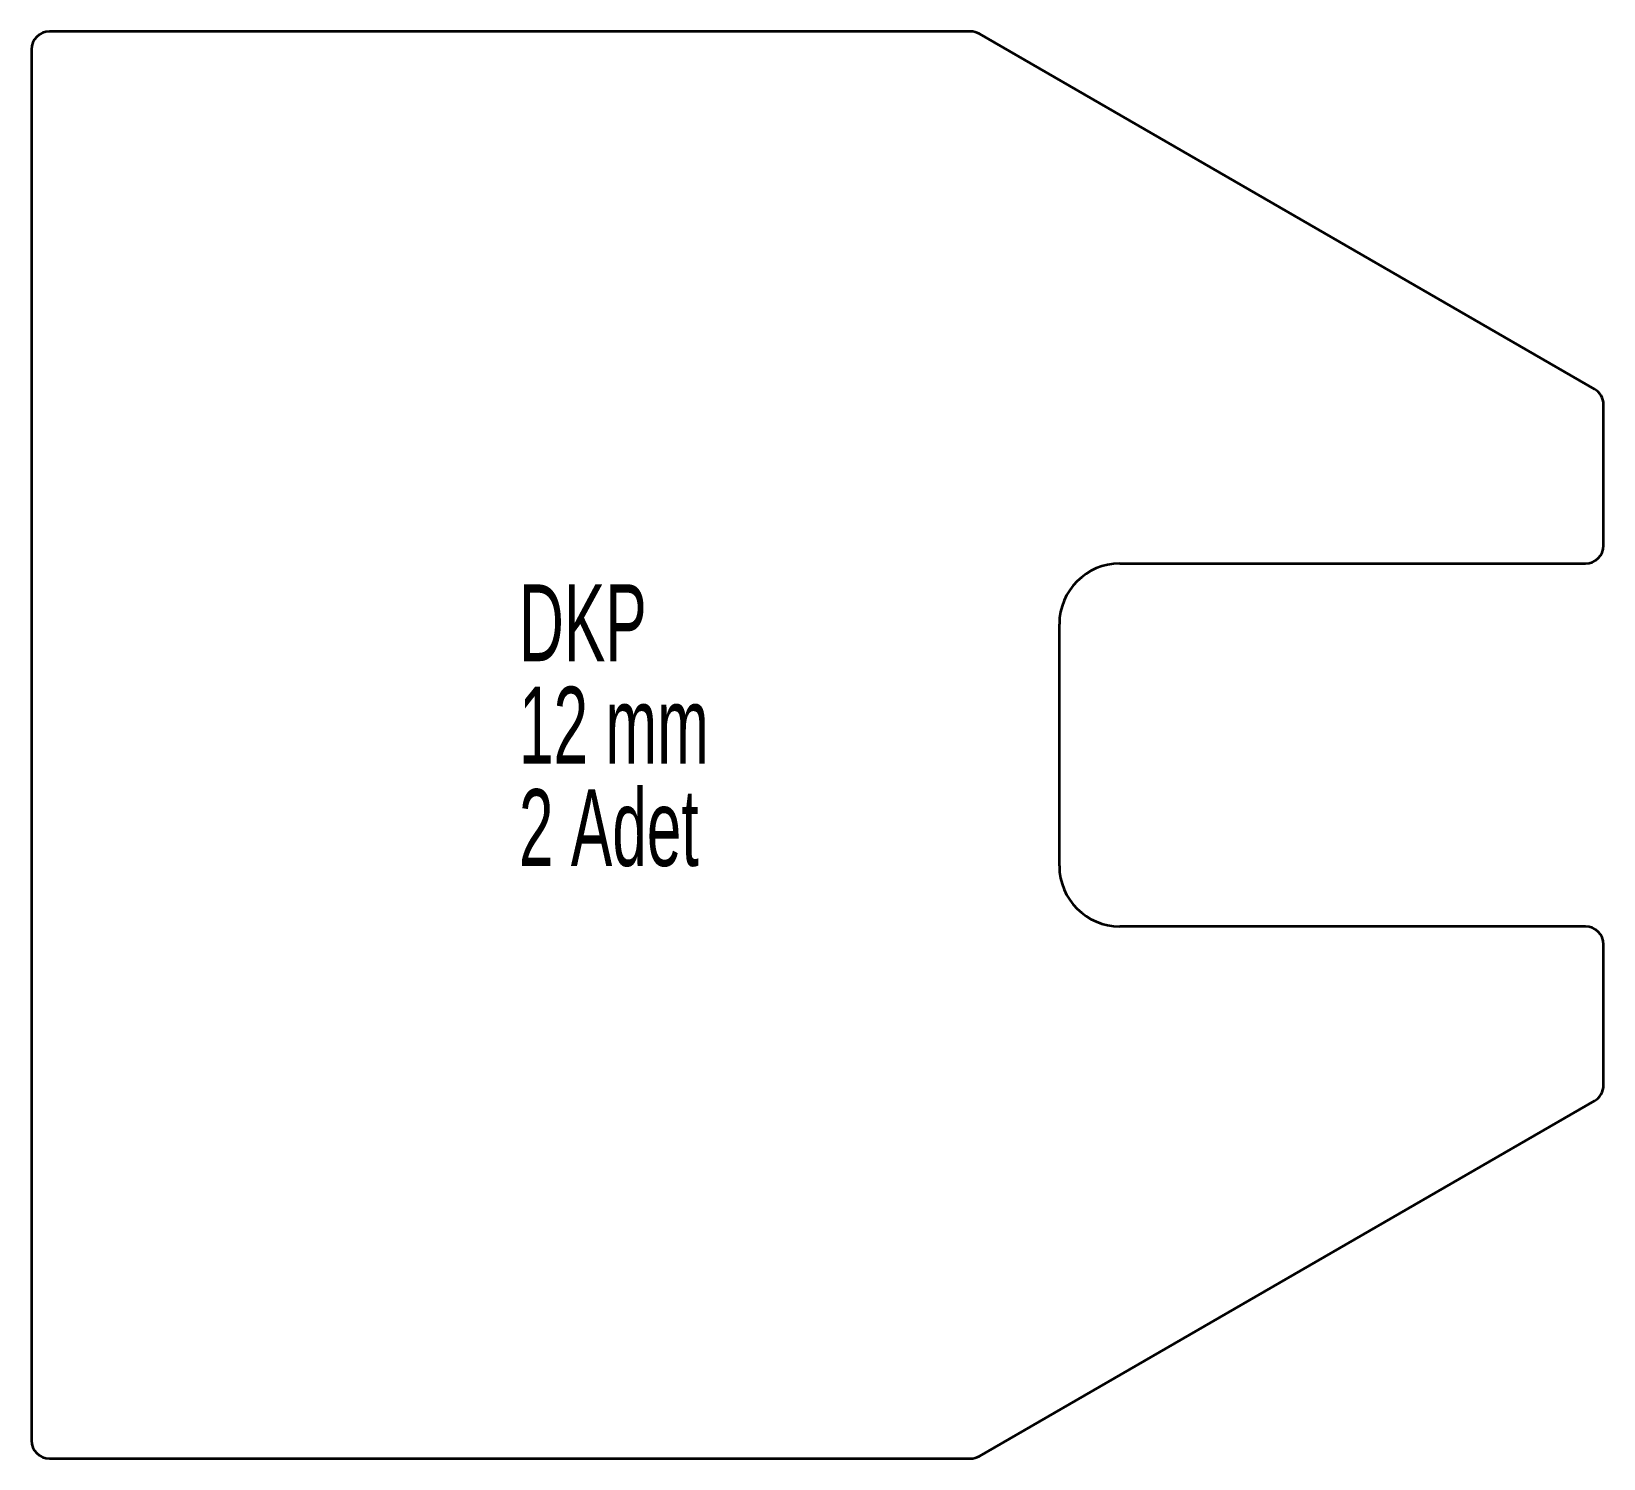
# Model space of a CAD drawing. Header units: millimetres. Extents: x 21 to 281, y -13 to 223.
import ezdxf

# ---------------------------------------------------------------- set-up
doc = ezdxf.new("R2010")
doc.units = ezdxf.units.MM
doc.styles.add('SLDTEXTSTYLE0', font='TXT', dxfattribs={"width": 0.605})

msp = doc.modelspace()

# ---------------------------------------------------------------- linework, layer by layer
at = {"color": 7, "linetype": 'Continuous', "lineweight": 35}
for p, q in [((175.78, 222.62), (23.5, 222.62)), ((279, 163.48), (177.28, 222.22)), ((20.5, 219.62), (20.5, -10.38)), ((280.5, 137.62), (280.5, 160.89)), ((200.5, 134.62), (277.5, 134.62)), ((190.5, 84.62), (190.5, 124.62)), ((277.5, 74.62), (200.5, 74.62)), ((280.5, 48.35), (280.5, 71.62)), ((177.28, -12.98), (279, 45.75)), ((23.5, -13.38), (175.78, -13.38))]:
    msp.add_line(p, q, dxfattribs=at)
for centre, radius, start, end in [((23.5, 219.62), 3, 90, 180), ((175.78, 219.62), 3, 60, 90), ((277.5, 160.89), 3, 0, 60), ((277.5, 137.62), 3, 270, 0), ((200.5, 124.62), 10, 90, 180), ((200.5, 84.62), 10, 180, 270), ((277.5, 71.62), 3, 0, 90), ((277.5, 48.35), 3, 300, 0), ((23.5, -10.38), 3, 180, 270), ((175.78, -10.38), 3, 270, 300)]:
    msp.add_arc(centre, radius, start, end, dxfattribs=at)

# ---------------------------------------------------------------- texts
at = {"color": 7, "linetype": 'Continuous', "lineweight": 0, "char_height": 12.7, "attachment_point": 1, "style": 'SLDTEXTSTYLE0'}
for s, insert in [('DKP', (101.14, 131.18)), ('12 mm', (101.14, 114.25)), ('2 Adet', (101.14, 97.31))]:
    msp.add_mtext(s, dxfattribs=dict(at, insert=insert))

doc.saveas('drawing.dxf')
